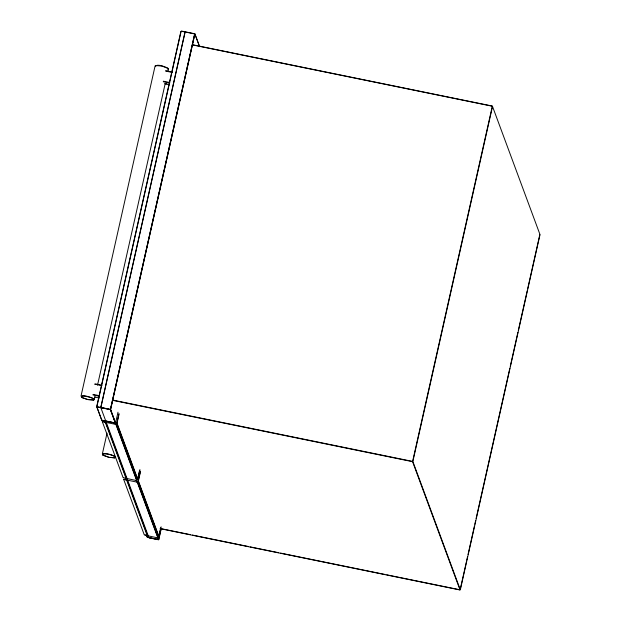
<?xml version="1.0" encoding="UTF-8"?>
<svg xmlns="http://www.w3.org/2000/svg" width="621" height="621" viewBox="0 0 621 621"><rect width="100%" height="100%" fill="white"/><g stroke="black" fill="none" stroke-linecap="round" stroke-linejoin="round"><path stroke-width="0.93" d="M80.994 396.198L155.04 66.183M94.353 399.319L94.99 396.485M97.536 385.136L165.217 83.486M167.973 71.198L168.4 69.304M96.76 406.351L180.882 31.461M96.954 406.351L181.076 31.461M100.781 407.353L184.988 32.082M100.912 407.353L185.12 32.082M110.468 409.115L194.583 34.225M110.515 409.317L194.722 34.046M110.67 409.371L194.87 34.108M102.356 453.959L107.029 433.155M115.661 422.622L117.998 412.204M116.895 422.901L119.015 413.446M117.066 422.963L118.976 414.455M137.652 479.016L139.562 470.501M137.8 479.016L139.927 469.561M138.258 480.662L140.385 471.207M138.436 480.732L140.556 471.277M158.836 536.28L160.746 527.772M158.984 536.28L161.111 526.825M158.666 539.486L161.002 529.084M158.797 539.486L161.134 529.092M412.678 461.085L492.228 106.548M412.934 461.178L492.484 106.641M460.177 589.492L466.332 562.075M466.751 560.181L467.605 556.4M468.024 554.514L474.39 526.15M474.817 524.256L475.663 520.476M476.09 518.582L509.818 368.261M510.245 366.367L517.875 332.336M518.302 330.442L527.213 290.737M527.64 288.843L539.727 234.955M460.394 589.492L539.944 234.955M102.496 454.393C104.274 452.748 117.586 455.635 114.404 457.918M155.242 65.803L155.646 65.539M167.973 69.179L168.26 68.869A10.386 1.778 12.6 0 0 167.864 68.217C165.419 66.757 155.98 63.272 155.553 66.633M168.097 69.389L168.299 69.242A10.541 1.801 12.6 0 0 167.988 68.403L162.034 66.098L155.762 65.547M93.748 399.963L94.151 399.699A10.541 1.801 12.6 0 0 93.841 398.868C91.986 397.51 80.59 393.636 81.522 397.285M93.445 400.071L94.043 399.652A10.386 1.778 12.6 0 0 93.647 399C92.661 397.487 78.06 393.885 82.314 397.797M114.807 457.84L115.514 457.467A10.534 1.801 12.6 0 0 115.203 456.629C113.255 455.263 102.123 451.405 102.892 455.046M93.631 399.955L87.336 399.544L81.755 397.355M93.22 400.033L88.221 399.59L82.756 397.89M114.582 457.801L108.698 457.304L103.125 455.115M114.07 457.84L109.583 457.359M181.487 31.073L194.614 33.713M181.425 31.236L194.357 33.883M192.409 44.704L492.049 105.981M193.294 45.085L491.979 106.168M165.76 70.709L172.18 72.02M165.621 71.081L172.04 72.393M163.354 81.188L169.774 82.508M163.284 81.747L169.704 83.059M165.039 83.462L166.878 83.835M164.899 83.835L169.494 84.774M95.479 383.918L101.906 385.23M94.423 384.096L101.766 385.602M93.072 394.397L99.5 395.709M93.003 394.956L99.43 396.268M112.649 400.056L412.29 461.333M112.618 400.335L412.251 461.613M94.625 397.036L99.213 397.976M97.179 406.693L110.111 409.34M101.06 407.578L110.282 409.464M97.148 406.941L110.259 409.635M102.178 420.2L104.025 420.572M105.873 420.953L112.339 422.272M102.116 420.363L115.048 423.01M104.375 420.945L114.745 423.064M102.791 421.442L104.972 421.892M102.752 421.752L115.196 424.267M123.47 477.751L125.644 478.193M125.621 478.224L135.976 480.46M124.161 479.21L126.335 479.653M126.187 479.909L136.558 482.036M124.122 479.513L126.304 479.955M162.042 528.851L190.492 534.665M192.386 535.054L248.33 546.496M250.232 546.884L278.674 552.706M280.576 553.094L384.88 574.425M386.774 574.813L459.788 589.74M160.078 528.65L459.719 589.927M145.454 534.96L146.905 535.255M144.654 535.015L148.691 535.876M146.789 535.597L157.16 537.724M147.371 537.173L157.742 539.3M149.211 537.747L158.433 539.633M149.172 537.864L158.394 539.75M108.722 457.172L104.118 455.659M103.684 455.566L102.768 454.859M155.506 66.261L155.351 65.849M102.387 454.393L102.651 454.813M492.391 106.113L539.998 234.575M412.88 461.558L460.301 589.748M412.592 461.745L460.014 589.934M194.924 33.953L199.636 46.684M194.815 33.79L199.527 46.521M117.035 423.227L137.738 479.195M138.405 480.996L158.922 536.459M116.833 423.359L137.536 479.327M138.204 481.128L158.72 536.591M110.647 409.534L158.743 539.641M158.572 539.75L110.468 409.713L115.312 423.01M114.885 423.118L115.312 424.267M136.115 480.507L136.682 482.036M157.299 537.77L157.858 539.3M100.866 407.749L148.97 537.786M105.624 422.133L126.288 477.999M126.994 479.893L147.472 535.263M105.306 422.334L125.978 478.201M126.676 480.103L147.154 535.465M104.258 420.945L104.685 422.094M125.489 478.333L126.047 479.862M146.672 535.597L147.231 537.126M104.181 420.836L104.607 421.985M125.411 478.224L125.978 479.746M146.595 535.488L147.161 537.01M96.884 406.941L101.805 420.246M102.224 421.442L123.09 477.611M123.595 479.202L144.274 534.875M96.721 406.685L101.642 419.998"/></g></svg>
